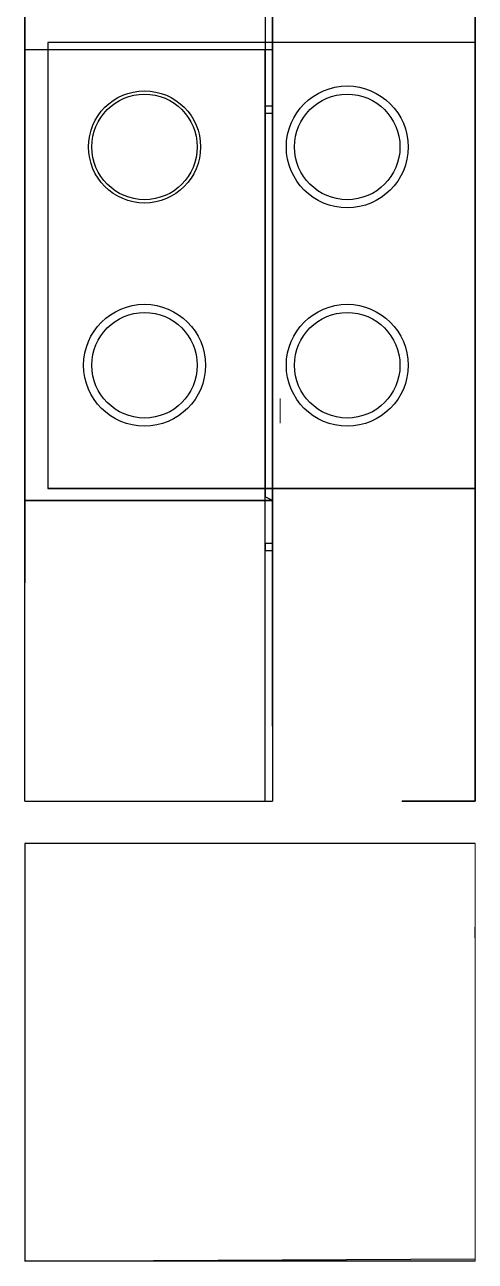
# Model space of a CAD drawing. Header units: millimetres. Extents: x 2525 to 4679, y 796 to 3579.
# Drawn here: x 2525 to 3125, y 796 to 2441 of the extents above; entities that cross this region are included whole.
import ezdxf

# ---------------------------------------------------------------- set-up
doc = ezdxf.new("R2010")
doc.units = ezdxf.units.MM
doc.header["$MEASUREMENT"] = 0
for name, color, linetype in [('ASPIRATOR', 7, 'Continuous'), ('BASE', 7, 'Continuous'), ('BOTTOM - 400_1', 7, 'Continuous'), ('BOTTOM - 500_1', 7, 'Continuous'), ('REFRIGERATOR', 7, 'Continuous'), ('TOP - 400_1', 7, 'Continuous'), ('TOP - 500_1', 7, 'Continuous')]:
    doc.layers.add(name, color=color, linetype=linetype)

msp = doc.modelspace()

# ---------------------------------------------------------------- linework, layer by layer
at = {"layer": 'ASPIRATOR', "color": 7}
for p, q in [((2524.8, 1808.2, 1288), (2524.8, 2408.2, 1288)), ((2854.8, 2408.2, 1288), (2854.8, 1808.2, 1288)), ((2844.8, 2323.5, 636.4), (2854.8, 2323.5, 636.4)), ((2854.8, 2333.5, 636.4), (2854.8, 2323.5, 636.4))]:
    msp.add_line(p, q, dxfattribs=at)
at = {"layer": 'ASPIRATOR', "color": 7, "extrusion": (-1, 0, -1e-16)}
msp.add_line((2524.8, 1808.2, 1288), (2524.8, 2408.2, 1288), dxfattribs=at)
at = {"layer": 'ASPIRATOR'}
for p, q in [((2524.8, 2408.2, 1288), (2854.8, 2408.2, 1288)), ((2854.8, 1808.2, 565), (2844.8, 1813.1, 515)), ((2524.8, 1808.2, 1288), (2854.8, 1808.2, 1288))]:
    msp.add_line(p, q, dxfattribs=at)
at = {"layer": 'ASPIRATOR', "color": 7, "extrusion": (1, -1e-16, 1e-16)}
for p, q in [((2844.8, 2413.2, 560.5), (2844.8, 2413.2, 515)), ((2844.8, 2413.2, 515), (2844.8, 1813.1, 515)), ((2844.8, 1808.2, 1288), (2844.8, 2408.2, 1288)), ((2844.8, 2323.5, 836.4), (2844.8, 2333.5, 836.4)), ((2844.8, 2323.5, 636.4), (2844.8, 2323.5, 836.4)), ((2844.8, 2254.3, 515), (2844.8, 2294.3, 515)), ((2844.8, 2294.3, 515), (2844.8, 2294.3, 505)), ((2844.8, 2294.3, 505), (2844.8, 2254.3, 505)), ((2844.8, 2254.3, 505), (2844.8, 2254.3, 515)), ((2844.8, 1950.4, 515), (2844.8, 1990.4, 515)), ((2844.8, 1990.4, 515), (2844.8, 1990.4, 505)), ((2844.8, 1990.4, 505), (2844.8, 1950.4, 505)), ((2844.8, 1950.4, 505), (2844.8, 1950.4, 515))]:
    msp.add_line(p, q, dxfattribs=at)
at = {"layer": 'ASPIRATOR', "color": 7, "extrusion": (1e-16, 0, -1)}
for p, q in [((2844.8, 2413.2, 515), (2844.8, 1813.1, 515)), ((2854.8, 1808.2, 565), (2854.8, 2408.2, 565))]:
    msp.add_line(p, q, dxfattribs=at)
at = {"layer": 'ASPIRATOR', "color": 7, "extrusion": (0, 1, 0)}
for p, q in [((2844.8, 2413.2, 560.5), (2844.8, 2413.2, 515)), ((2854.8, 2408.2, 565), (2854.8, 2408.2, 1288)), ((2844.8, 2323.5, 836.4), (2844.8, 2323.5, 636.4)), ((2844.8, 2323.5, 836.4), (2854.8, 2323.5, 836.4)), ((2844.8, 2323.5, 636.4), (2854.8, 2323.5, 636.4)), ((2854.8, 2323.5, 636.4), (2854.8, 2323.5, 836.4))]:
    msp.add_line(p, q, dxfattribs=at)
at = {"layer": 'ASPIRATOR', "color": 7, "extrusion": (1, 0, 0)}
for p, q in [((2844.8, 2413.2, 515), (2844.8, 1813.1, 515)), ((2844.8, 2413.2, 560.5), (2844.8, 2413.2, 515)), ((2854.8, 2408.2, 1288), (2854.8, 1808.2, 1288)), ((2854.8, 1808.2, 565), (2854.8, 2408.2, 565)), ((2854.8, 2408.2, 565), (2854.8, 2408.2, 1288)), ((2844.8, 2333.5, 836.4), (2844.8, 2323.5, 836.4)), ((2844.8, 2323.5, 836.4), (2844.8, 2323.5, 636.4)), ((2854.8, 2333.5, 636.4), (2854.8, 2323.5, 636.4)), ((2854.8, 2323.5, 836.4), (2854.8, 2333.5, 836.4)), ((2854.8, 2333.5, 836.4), (2854.8, 2333.5, 636.4)), ((2854.8, 2323.5, 636.4), (2854.8, 2323.5, 836.4)), ((2854.8, 1808.2, 1288), (2854.8, 1808.2, 565))]:
    msp.add_line(p, q, dxfattribs=at)
at = {"layer": 'ASPIRATOR', "color": 7, "extrusion": (0, -1, 0)}
for p, q in [((2844.8, 2333.5, 836.4), (2854.8, 2333.5, 836.4)), ((2854.8, 2333.5, 836.4), (2854.8, 2333.5, 636.4)), ((2854.8, 1808.2, 1288), (2854.8, 1808.2, 565))]:
    msp.add_line(p, q, dxfattribs=at)
at = {"layer": 'ASPIRATOR', "color": 7, "extrusion": (0, 0, -1)}
for p, q in [((2844.8, 2333.5, 836.4), (2844.8, 2323.5, 836.4)), ((2844.8, 2333.5, 836.4), (2854.8, 2333.5, 836.4)), ((2844.8, 2323.5, 836.4), (2854.8, 2323.5, 836.4)), ((2854.8, 2323.5, 836.4), (2854.8, 2333.5, 836.4))]:
    msp.add_line(p, q, dxfattribs=at)
at = {"layer": 'ASPIRATOR', "color": 7, "lineweight": 18, "extrusion": (1, -1e-16, 1e-16)}
for p, q in [((2844.8, 2298.9, 479.9), (2844.8, 2331.8, 396.1)), ((2844.8, 2273.4, 479.9), (2844.8, 2273.4, 396.1)), ((2844.8, 2248, 479.9), (2844.8, 2215.1, 396.1)), ((2844.8, 1994.9, 479.9), (2844.8, 2027.9, 396.1)), ((2844.8, 1969.5, 479.9), (2844.8, 1969.5, 396.1)), ((2864.8, 1944.1, 482.9), (2864.8, 1911.2, 399.1))]:
    msp.add_line(p, q, dxfattribs=at)
at = {"layer": 'BASE', "color": 7}
for p, q in [((2524.8, 2979.2, 40), (2524.8, 1698.7, 40)), ((3124.8, 1408.2, 40), (3124.8, 2979.2, 40)), ((3124.8, 2417.5, 48.8), (2555.7, 2417.5, 48.8)), ((2555.7, 2417.5, 48.8), (2555.7, 1824.2, 48.8)), ((3124.8, 1824.2, 48.8), (3124.8, 2417.5, 48.8)), ((3124.8, 1824.2, 43.8), (3124.8, 2417.5, 43.8)), ((3124.8, 2417.5, 43.8), (3124.8, 2417.5, 48.8)), ((3124.8, 1824.2, 48.8), (2555.7, 1824.2, 48.8)), ((2555.7, 1824.2, 48.8), (2555.7, 1824.2, 43.8)), ((2555.7, 1824.2, 43.8), (3124.8, 1824.2, 43.8)), ((3026.9, 1408.2, 40), (3124.8, 1408.2, 40))]:
    msp.add_line(p, q, dxfattribs=at)
at = {"layer": 'BASE', "color": 7, "extrusion": (1, 2e-16, 0)}
for p, q in [((3124.8, 1824.2, -151.3), (3124.8, 2424.2, -151.3)), ((3124.8, 1824.2, -580.4), (3124.8, 2424.2, -580.4)), ((3124.8, 1824.2), (3124.8, 2424.2)), ((3124.8, 2424.2, -723), (3124.8, 1824.2, -723)), ((3124.8, 2424.2), (3124.8, 2424.2, -723)), ((3124.8, 2334.8, -63.4), (3124.8, 2366.5, -63.4)), ((3124.8, 1893.4, -199.1), (3124.8, 2360.2, -199.1)), ((3124.8, 2334.8, -95.1), (3124.8, 2334.8, -63.4)), ((3124.8, 2269.4, -63.4), (3124.8, 2301, -63.4)), ((3124.8, 2269.4, -95.1), (3124.8, 2269.4, -63.4)), ((3124.8, 1893.4, -220.9), (3124.8, 1893.4, -199.1)), ((3124.8, 1824.2, -723), (3124.8, 1824.2))]:
    msp.add_line(p, q, dxfattribs=at)
at = {"layer": 'BASE', "color": 7, "extrusion": (0, 0, -1)}
for p, q in [((3124.8, 1424.2, -878), (3124.8, 1408.2, -878)), ((3124.8, 1408.2, -878), (3027.4, 1408.2, -878))]:
    msp.add_line(p, q, dxfattribs=at)
at = {"layer": 'BASE', "color": 7, "extrusion": (0, -1, 0)}
for p, q in [((3026.9, 1408.2, 40), (3124.8, 1408.2, 40)), ((3124.8, 1408.2, -878), (3027.4, 1408.2, -878)), ((3028.9, 1408.2), (3124.8, 1408.2)), ((3124.8, 1408.2), (3028.9, 1408.2)), ((3124.8, 1408.2), (3124.8, 1408.2, -878)), ((3124.8, 1408.2), (3124.8, 1408.2, 40))]:
    msp.add_line(p, q, dxfattribs=at)
at = {"layer": 'BASE', "color": 7, "extrusion": (1, 2e-16, 0), "elevation": 3124.8}
for points in [[(1824.2, 0), (2424.2, 0), (2424.2, -723), (1824.2, -723)], [(1824.2, -723), (2424.2, -723), (2424.2, -878), (1824.2, -878)], [(1914.2, -259.4), (2338.4, -259.4), (2338.4, -480.9), (1914.2, -480.9)]]:
    msp.add_lwpolyline(points, close=True, dxfattribs=at)
at = {"layer": 'BASE', "color": 7}
for centre, radius in [((2684.4, 2278.7, 53.1), 74.6), ((2954.3, 2278.7, 53.1), 81.1), ((2684.4, 2278.7, 53.1), 70.2), ((2954.3, 2278.7, 53.1), 70.2), ((2684.4, 1988.2, 53.1), 81.1), ((2684.4, 1988.2, 53.1), 70.2), ((2954.3, 1988.2, 53.1), 81.1), ((2954.3, 1988.2, 53.1), 70.2)]:
    msp.add_circle(centre, radius, dxfattribs=at)
at = {"layer": 'BOTTOM - 400_1', "color": 7, "extrusion": (1, 2e-16, 0)}
msp.add_line((3124.8, 1424.2, -160.3), (3124.8, 1824.2, -160.3), dxfattribs=at)
at = {"layer": 'BOTTOM - 400_1', "color": 7, "extrusion": (1, 2e-16, 0), "elevation": 3124.8}
for points in [[(1424.2, 0), (1824.2, 0), (1824.2, -723), (1424.2, -723)], [(1424.2, -723), (1824.2, -723), (1824.2, -878), (1424.2, -878)], [(1766.8, -202.6), (1775.9, -202.6), (1775.9, -328), (1766.8, -328)], [(1561.5, -62.6), (1686.9, -62.6), (1686.9, -71.7), (1561.5, -71.7)]]:
    msp.add_lwpolyline(points, close=True, dxfattribs=at)
at = {"layer": 'BOTTOM - 500_1', "color": 7, "extrusion": (-1, 2e-16, 1e-16)}
msp.add_line((3124.8, 2924.2, -160.3), (3124.8, 2424.2, -160.3), dxfattribs=at)
at = {"layer": 'BOTTOM - 500_1', "color": 7, "extrusion": (-1, 2e-16, 1e-16), "elevation": -3124.8}
for points in [[(-2924.2, 0), (-2424.2, 0), (-2424.2, -723), (-2924.2, -723)], [(-2924.2, -723), (-2424.2, -723), (-2424.2, -878), (-2924.2, -878)]]:
    msp.add_lwpolyline(points, close=True, dxfattribs=at)
at = {"layer": 'REFRIGERATOR'}
for p, q in [((3124.8, 1352, 907), (2524.8, 1352, 907)), ((2524.8, 1352, 907), (2524.8, 796, 907)), ((2524.8, 796, 907), (3124.8, 799.4, 907)), ((3124.8, 796, -878), (2524.8, 796, -878)), ((2524.8, 796, -878), (2524.8, 796, 907))]:
    msp.add_line(p, q, dxfattribs=at)
at = {"layer": 'REFRIGERATOR', "lineweight": 18, "extrusion": (1, -1e-16, 1e-16)}
for p, q in [((3124.8, 1352, -878), (3124.8, 1352, 907)), ((3124.8, 796, -878), (3124.8, 1352, -878)), ((3124.8, 1352, -143), (3124.8, 799.4, -143)), ((3124.8, 1352, -153), (3124.8, 799.4, -153)), ((3124.8, 799.4, 907), (3124.8, 1352, 907)), ((3124.8, 1275.4, -878), (3124.8, 1275.4, -893)), ((3124.8, 1275.4, -893), (3124.8, 1255.4, -893)), ((3124.8, 1255.6, -153), (3124.4, 1226.2, -171.1)), ((3124.8, 1255.4, -893), (3124.8, 1255.4, -878)), ((3124.8, 928.8, -171.1), (3124.8, 1226.2, -171.1)), ((3124.8, 899.4, -153), (3124.8, 928.8, -171.1)), ((3124.8, 879.4, -893), (3124.8, 899.4, -893)), ((3124.8, 899.4, -893), (3124.8, 899.4, -878)), ((3124.8, 879.4, -878), (3124.8, 879.4, -893)), ((3124.8, 799.4, -878), (3124.8, 799.4, 907))]:
    msp.add_line(p, q, dxfattribs=at)
at = {"layer": 'TOP - 400_1', "color": 7}
for p, q in [((2854.8, 1808.2, 1288), (2524.8, 1808.2, 1288)), ((2524.8, 1408.2, 1288), (2524.8, 1808.2, 1288)), ((2854.8, 1808.2, 1288), (2854.8, 1408.2, 1288)), ((2524.8, 1408.2, 1288), (2854.8, 1408.2, 1288))]:
    msp.add_line(p, q, dxfattribs=at)
at = {"layer": 'TOP - 400_1', "color": 7, "extrusion": (-1, 0, 0)}
for p, q in [((2524.8, 1408.2, 1288), (2524.8, 1808.2, 1288)), ((2524.8, 1408.2, 865.8), (2524.8, 1408.2, 1288))]:
    msp.add_line(p, q, dxfattribs=at)
at = {"layer": 'TOP - 400_1', "color": 7, "extrusion": (1, -1e-16, 1e-16)}
for p, q in [((2844.8, 1408.2, 1288), (2844.8, 1808.2, 1288)), ((2844.8, 1741.7, 836.4), (2844.8, 1751.7, 836.4)), ((2844.8, 1741.7, 636.4), (2844.8, 1741.7, 836.4)), ((2844.8, 1408.2, 866.2), (2844.8, 1408.2, 1288))]:
    msp.add_line(p, q, dxfattribs=at)
at = {"layer": 'TOP - 400_1', "color": 7, "extrusion": (1, 0, 0)}
for p, q in [((2854.8, 1508, 565), (2854.8, 1808.2, 565)), ((2854.8, 1808.2, 565), (2854.8, 1808.2, 1288)), ((2854.8, 1808.2, 1288), (2854.8, 1408.2, 1288)), ((2844.8, 1751.7, 836.4), (2844.8, 1741.7, 836.4)), ((2854.8, 1741.7, 836.4), (2854.8, 1751.7, 836.4)), ((2854.8, 1751.7, 836.4), (2854.8, 1751.7, 636.4)), ((2854.8, 1751.7, 636.4), (2854.8, 1741.7, 636.4)), ((2844.8, 1741.7, 836.4), (2844.8, 1741.7, 636.4)), ((2854.8, 1741.7, 636.4), (2854.8, 1741.7, 836.4)), ((2854.8, 1408.2, 1288), (2854.8, 1408.2, 866.1))]:
    msp.add_line(p, q, dxfattribs=at)
at = {"layer": 'TOP - 400_1', "color": 7, "extrusion": (0, 0, -1)}
for p, q in [((2854.8, 1508, 565), (2854.8, 1808.2, 565)), ((2844.8, 1751.7, 836.4), (2844.8, 1741.7, 836.4)), ((2844.8, 1751.7, 836.4), (2854.8, 1751.7, 836.4)), ((2854.8, 1741.7, 836.4), (2854.8, 1751.7, 836.4)), ((2844.8, 1741.7, 836.4), (2854.8, 1741.7, 836.4))]:
    msp.add_line(p, q, dxfattribs=at)
at = {"layer": 'TOP - 400_1', "color": 7, "extrusion": (0, 1, 0)}
for p, q in [((2854.8, 1808.2, 565), (2854.8, 1808.2, 1288)), ((2844.8, 1741.7, 836.4), (2844.8, 1741.7, 636.4)), ((2844.8, 1741.7, 836.4), (2854.8, 1741.7, 836.4)), ((2844.8, 1741.7, 636.4), (2854.8, 1741.7, 636.4)), ((2854.8, 1741.7, 636.4), (2854.8, 1741.7, 836.4))]:
    msp.add_line(p, q, dxfattribs=at)
at = {"layer": 'TOP - 400_1', "color": 7, "extrusion": (0, -1, 0)}
for p, q in [((2844.8, 1751.7, 836.4), (2854.8, 1751.7, 836.4)), ((2854.8, 1751.7, 836.4), (2854.8, 1751.7, 636.4)), ((2524.8, 1408.2, 865.8), (2524.8, 1408.2, 1288)), ((2854.8, 1408.2, 1288), (2854.8, 1408.2, 866.1))]:
    msp.add_line(p, q, dxfattribs=at)
at = {"layer": 'TOP - 500_1', "color": 7}
for p, q in [((2524.8, 2408.2, 1288), (2524.8, 2908.2, 1288)), ((2854.8, 2908.2, 1288), (2854.8, 2408.2, 1288)), ((2524.8, 2408.2, 1288), (2854.8, 2408.2, 1288))]:
    msp.add_line(p, q, dxfattribs=at)
at = {"layer": 'TOP - 500_1', "color": 7, "extrusion": (-1, 0, 0)}
msp.add_line((2524.8, 2408.2, 1288), (2524.8, 2908.2, 1288), dxfattribs=at)
at = {"layer": 'TOP - 500_1', "color": 7, "extrusion": (1, -1e-16, 1e-16)}
msp.add_line((2844.8, 2908.2, 1288), (2844.8, 2408.2, 1288), dxfattribs=at)
at = {"layer": 'TOP - 500_1', "color": 7, "extrusion": (1, 0, 0)}
for p, q in [((2854.8, 2908.2, 1288), (2854.8, 2408.2, 1288)), ((2854.8, 2408.2, 565), (2854.8, 2908.2, 565)), ((2854.8, 2408.2, 1288), (2854.8, 2408.2, 565))]:
    msp.add_line(p, q, dxfattribs=at)
at = {"layer": 'TOP - 500_1', "color": 7, "extrusion": (0, 0, -1)}
msp.add_line((2854.8, 2408.2, 565), (2854.8, 2908.2, 565), dxfattribs=at)
at = {"layer": 'TOP - 500_1', "color": 7, "extrusion": (0, -1, 0)}
for p, q in [((2524.8, 2408.2, 1288), (2854.8, 2408.2, 1288)), ((2854.8, 2408.2, 1288), (2854.8, 2408.2, 565))]:
    msp.add_line(p, q, dxfattribs=at)

doc.saveas('drawing.dxf')
